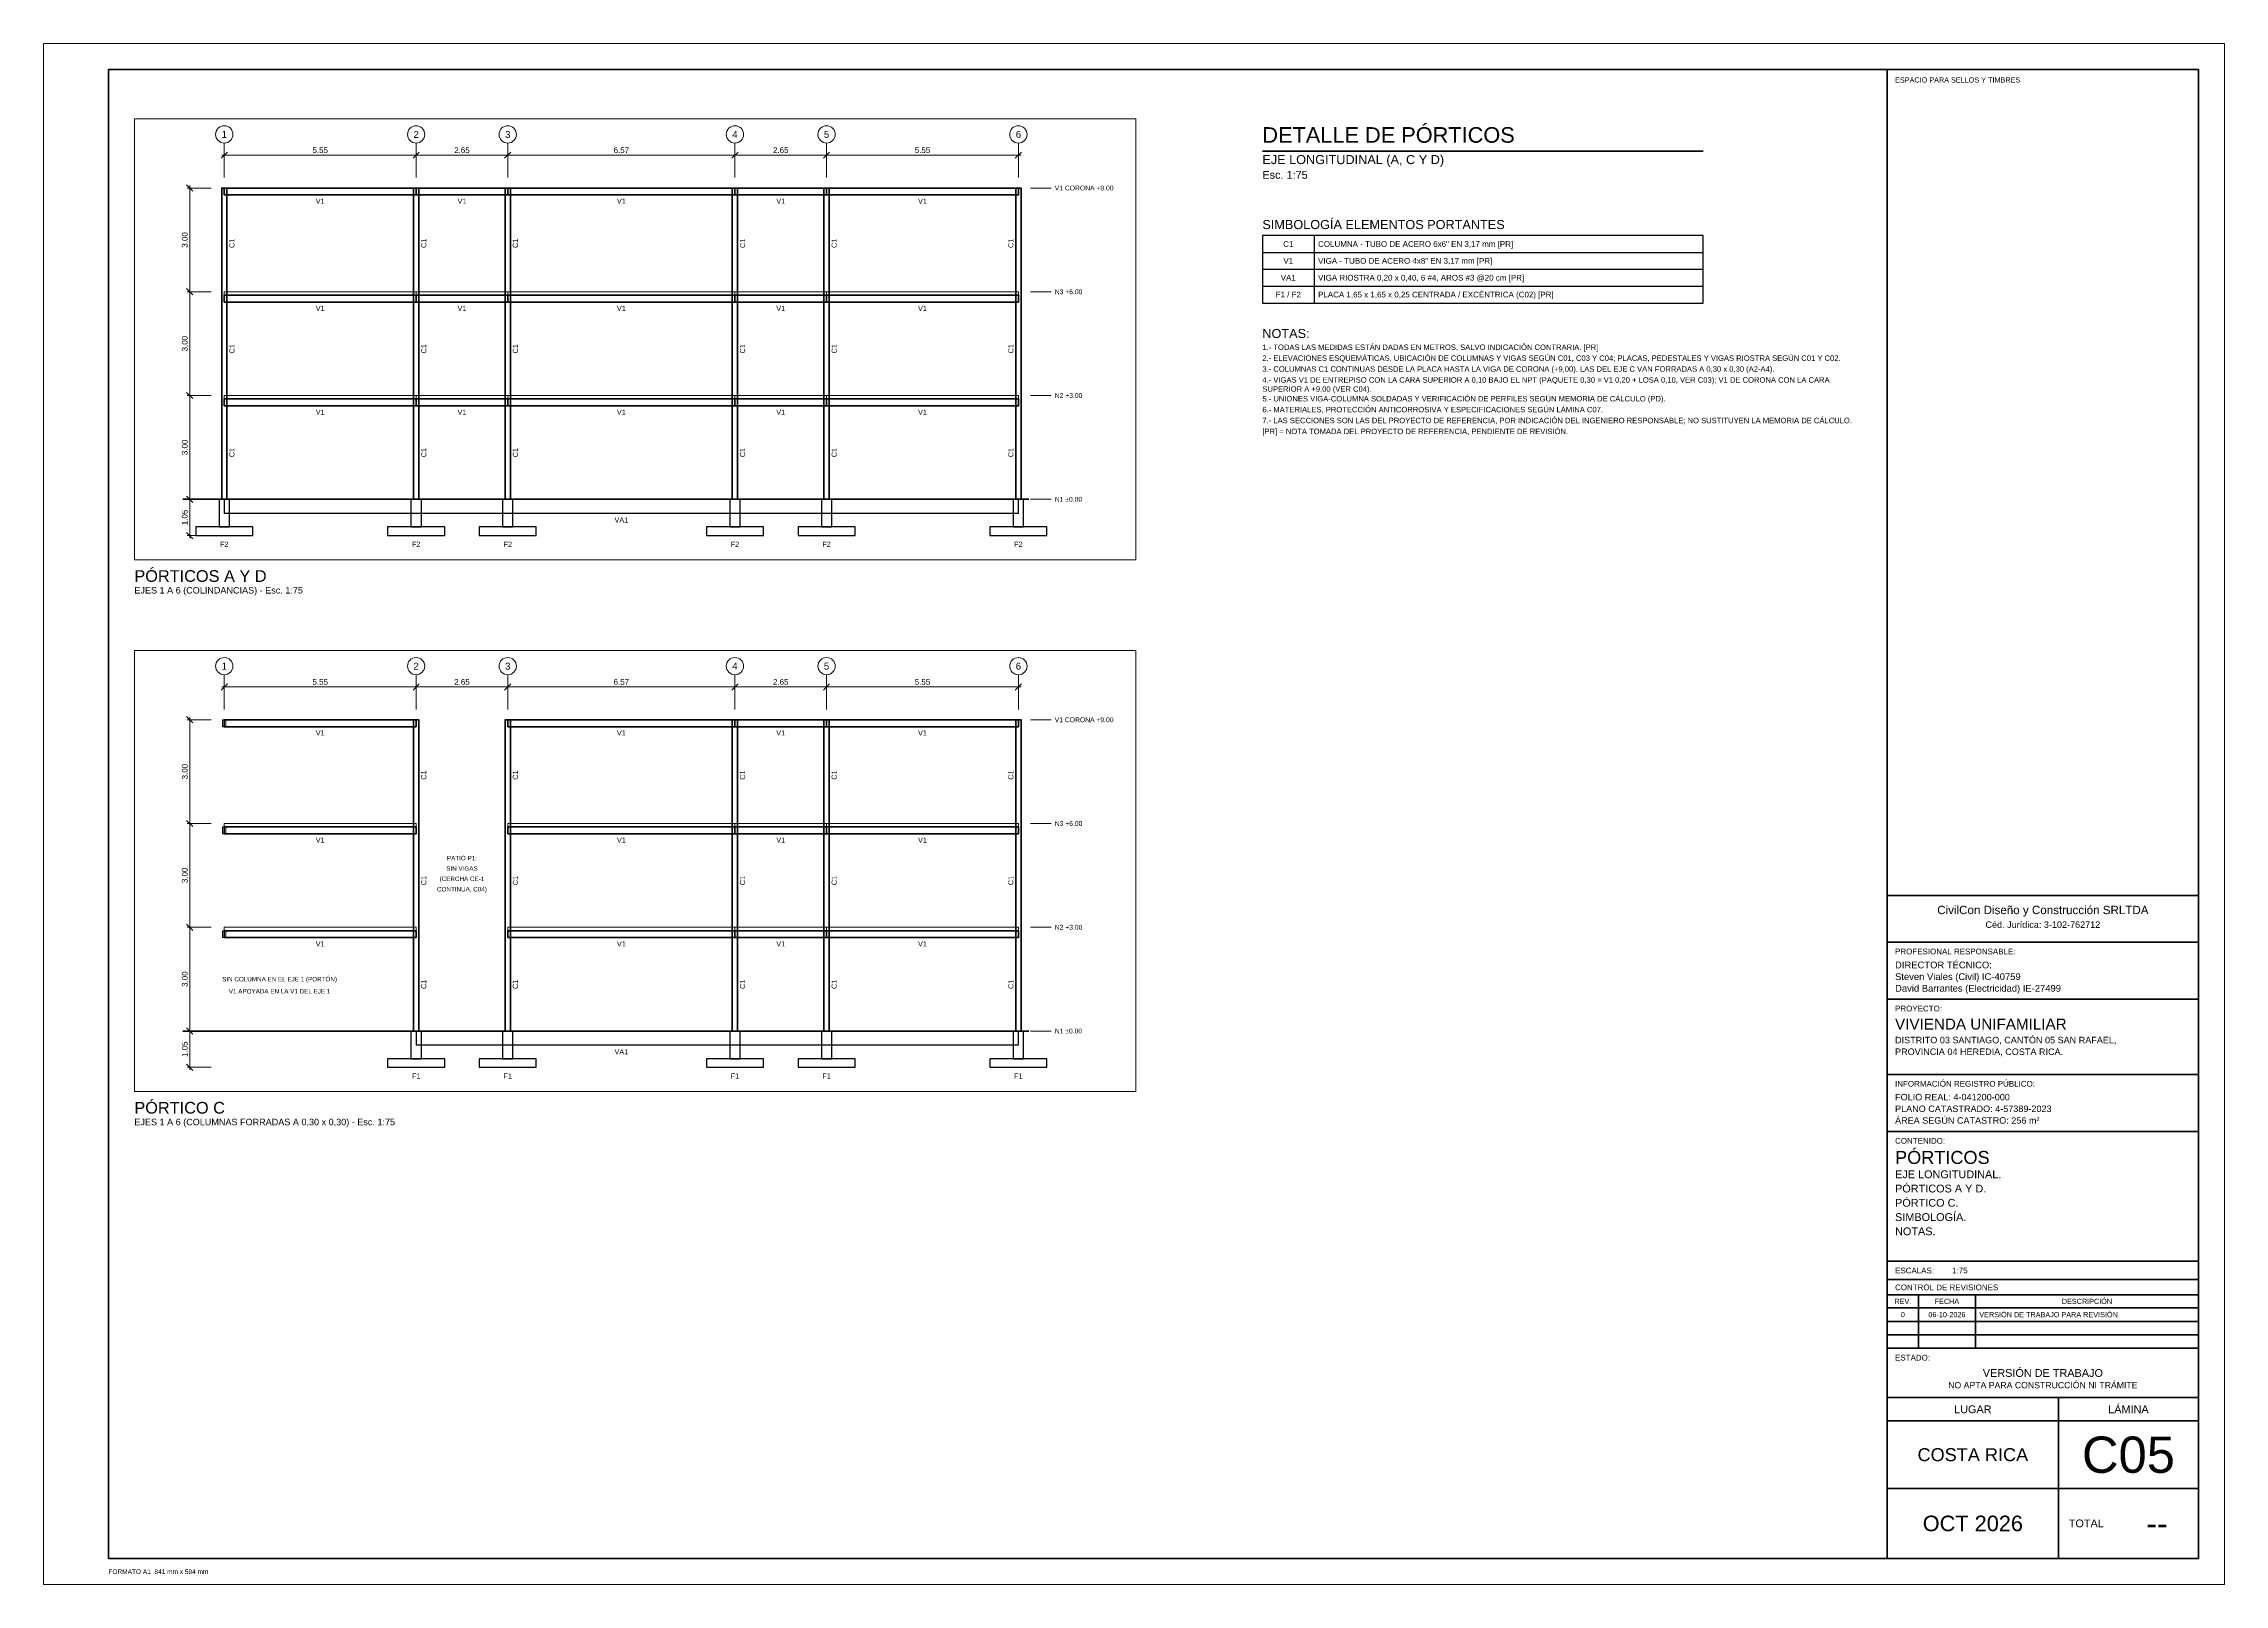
# Paper-space layout 'C05-PORTICOS' of a CAD drawing. Header units: metres, sheet in millimetres. Extents: x 0 to 841, y 0 to 594.
# The model-space entities are those that its viewports show. They can reach past a viewport. Long polylines and large blocks are cut down to what shows.
import ezdxf
from ezdxf.enums import TextEntityAlignment as Align

# ---------------------------------------------------------------- set-up
doc = ezdxf.new("R2010")
doc.units = ezdxf.units.M
doc.linetypes.add('DASHDOT', pattern=[3.556, 2.54, -0.508, 0, -0.508])
for name, color, linetype, lineweight in [('A-CAJETIN', 7, 'Continuous', 35), ('A-CAJETIN-TXT', 7, 'Continuous', 25), ('A-MARCO', 7, 'Continuous', 70), ('A-NOTAS', 7, 'Continuous', 18), ('A-TABLAS', 7, 'Continuous', 25), ('A-TEXTO', 7, 'Continuous', 18), ('A-TITULOS', 7, 'Continuous', 35), ('E-CIM', 7, 'Continuous', 25), ('E-COL', 7, 'Continuous', 35), ('E-COTA', 7, 'Continuous', 18), ('E-EJE', 8, 'DASHDOT', 13), ('E-LOSA', 8, 'Continuous', 18), ('E-REF', 8, 'Continuous', 18), ('E-TERRENO', 7, 'Continuous', 50), ('E-TXT', 7, 'Continuous', 18), ('E-VIGA', 7, 'Continuous', 35)]:
    doc.layers.add(name, color=color, linetype=linetype, lineweight=lineweight)
doc.layers.add('A-VIEWPORT', color=8, linetype='Continuous', lineweight=13, plot=False)
doc.styles.add('ARIAL', font='arial.ttf')
doc.dimstyles.new('COTA-75', dxfattribs={"dimtxt": 0.165, "dimasz": 0.09, "dimexe": 0.075, "dimexo": 0.075, "dimgap": 0.06, "dimtad": 1, "dimzin": 0, "dimdsep": 46, "dimtxsty": 'ARIAL', "dimtsz": 0.09, "dimcen": 2.5, "dimdle": 0.075, "dimclrd": 7, "dimclre": 7, "dimclrt": 7, "dimazin": 3, "dimtfac": 1, "dimtmove": 0, "dimatfit": 3, "dimlwd": 18, "dimlwe": 13})

# ---------------------------------------------------------------- blocks, each defined once
blk = doc.blocks.new('CAJETIN_A1')
for p, q in [((0, 255.6), (120, 255.6)), ((0, 237.6), (120, 237.6)), ((0, 215.6), (120, 215.6)), ((0, 186.6), (120, 186.6)), ((0, 164.6), (120, 164.6)), ((0, 114.6), (120, 114.6)), ((0, 107.6), (120, 107.6)), ((0, 101.6), (120, 101.6)), ((12, 101.6), (12, 81)), ((34, 101.6), (34, 81)), ((0, 96.6), (120, 96.6)), ((0, 91.4), (120, 91.4)), ((0, 86.2), (120, 86.2)), ((0, 81), (120, 81)), ((0, 62), (120, 62)), ((66, 62), (66, 0)), ((0, 53), (120, 53)), ((0, 27), (120, 27))]:
    blk.add_line(p, q)
blk.add_lwpolyline([(0, 0), (120, 0), (120, 574), (0, 574)], close=True)
at = {"style": 'ARIAL'}
for s, height, p in [('ESPACIO PARA SELLOS Y TIMBRES', 2, (3, 571)), ('PROFESIONAL RESPONSABLE:', 2.2, (3, 235.1)), ('PROYECTO:', 2.2, (3, 213.1)), ('INFORMACIÓN REGISTRO PÚBLICO:', 2.2, (3, 184.1)), ('CONTENIDO:', 2.2, (3, 162.1)), ('ESCALAS:', 2.2, (3, 112.1)), ('CONTROL DE REVISIONES', 2.2, (3, 105.6)), ('ESTADO:', 2.2, (3, 78.5))]:
    blk.add_text(s, height=height, dxfattribs=at).set_placement(p, align=Align.TOP_LEFT)
for s, height, p in [('REV.', 2, (6, 99.1)), ('FECHA', 2, (23, 99.1)), ('DESCRIPCIÓN', 2, (77, 99.1)), ('LUGAR', 3, (33, 57.5)), ('LÁMINA', 3, (93, 57.5))]:
    blk.add_text(s, height=height, dxfattribs=at).set_placement(p, align=Align.MIDDLE_CENTER)
blk.add_text('TOTAL', height=3, dxfattribs=at).set_placement((70, 13.5), align=Align.MIDDLE_LEFT)
for tag, height, p in [('EMPRESA_CED', 2.5, (60, 245.6)), ('EMPRESA', 3.2, (60, 251.6)), ('ESTADO_1', 3, (60, 73)), ('ESTADO_2', 2.4, (60, 68))]:
    blk.add_attdef(tag, text='', height=height, dxfattribs=at).set_placement(p, align=Align.TOP_CENTER)
for tag, height, p in [('PROF_1', 2.6, (3, 230.1)), ('PROF_2', 2.6, (3, 225.6)), ('PROF_3', 2.6, (3, 221.1)), ('PROYECTO', 4.2, (3, 208.1)), ('UBIC_1', 2.5, (3, 201.1)), ('UBIC_2', 2.5, (3, 196.6)), ('UBIC_3', 2.5, (3, 192.1)), ('REG_1', 2.5, (3, 179.1)), ('REG_2', 2.5, (3, 174.6)), ('REG_3', 2.5, (3, 170.1)), ('CONT_TIT', 5, (3, 157.1)), ('CONT_1', 3, (3, 149.6)), ('CONT_2', 3, (3, 144.1)), ('CONT_3', 3, (3, 138.6)), ('CONT_4', 3, (3, 133.1)), ('CONT_5', 3, (3, 127.6)), ('CONT_6', 3, (3, 122.1)), ('ESCALAS', 2.2, (25, 112.1))]:
    blk.add_attdef(tag, text='', height=height, dxfattribs=at).set_placement(p, align=Align.TOP_LEFT)
for tag, height, p in [('REV0_N', 2, (6, 94)), ('REV0_F', 2, (23, 94)), ('REV1_N', 2, (6, 88.8)), ('REV2_N', 2, (6, 83.6)), ('REV1_F', 2, (23, 88.8)), ('REV2_F', 2, (23, 83.6)), ('LUGAR', 5, (33, 40)), ('LAMINA', 14, (93, 40)), ('TOTAL', 9, (104, 13.5)), ('FECHA', 6, (33, 13.5))]:
    blk.add_attdef(tag, text='', height=height, dxfattribs=at).set_placement(p, align=Align.MIDDLE_CENTER)
for tag, p in [('REV0_D', (35.5, 94)), ('REV1_D', (35.5, 88.8)), ('REV2_D', (35.5, 83.6))]:
    blk.add_attdef(tag, text='', height=2, dxfattribs=at).set_placement(p, align=Align.MIDDLE_LEFT)

msp = doc.modelspace()

# ---------------------------------------------------------------- linework, layer by layer
at = {"layer": 'E-CIM'}
for points in [[(1.985, -0.8), (2.285, -0.8), (2.285, 0), (1.985, 0)], [(2.135, -0.4), (25.105, -0.4), (25.105, 0), (2.135, 0)], [(7.535, -0.8), (7.835, -0.8), (7.835, 0), (7.535, 0)], [(10.185, -0.8), (10.485, -0.8), (10.485, 0), (10.185, 0)], [(16.755, -0.8), (17.055, -0.8), (17.055, 0), (16.755, 0)], [(19.405, -0.8), (19.705, -0.8), (19.705, 0), (19.405, 0)], [(24.955, -0.8), (25.255, -0.8), (25.255, 0), (24.955, 0)], [(1.31, -1.05), (2.96, -1.05), (2.96, -0.8), (1.31, -0.8)], [(6.86, -1.05), (8.51, -1.05), (8.51, -0.8), (6.86, -0.8)], [(9.51, -1.05), (11.16, -1.05), (11.16, -0.8), (9.51, -0.8)], [(16.08, -1.05), (17.73, -1.05), (17.73, -0.8), (16.08, -0.8)], [(18.73, -1.05), (20.38, -1.05), (20.38, -0.8), (18.73, -0.8)], [(24.28, -1.05), (25.93, -1.05), (25.93, -0.8), (24.28, -0.8)], [(7.535, -16.8), (7.835, -16.8), (7.835, -16), (7.535, -16)], [(7.685, -16.4), (25.105, -16.4), (25.105, -16), (7.685, -16)], [(10.185, -16.8), (10.485, -16.8), (10.485, -16), (10.185, -16)], [(16.755, -16.8), (17.055, -16.8), (17.055, -16), (16.755, -16)], [(19.405, -16.8), (19.705, -16.8), (19.705, -16), (19.405, -16)], [(24.955, -16.8), (25.255, -16.8), (25.255, -16), (24.955, -16)], [(6.86, -17.05), (8.51, -17.05), (8.51, -16.8), (6.86, -16.8)], [(9.51, -17.05), (11.16, -17.05), (11.16, -16.8), (9.51, -16.8)], [(16.08, -17.05), (17.73, -17.05), (17.73, -16.8), (16.08, -16.8)], [(18.73, -17.05), (20.38, -17.05), (20.38, -16.8), (18.73, -16.8)], [(24.28, -17.05), (25.93, -17.05), (25.93, -16.8), (24.28, -16.8)]]:
    msp.add_lwpolyline(points, close=True, dxfattribs=at)
at = {"layer": 'E-COL'}
for points in [[(2.06, 0), (2.21, 0), (2.21, 9), (2.06, 9)], [(7.61, 0), (7.76, 0), (7.76, 9), (7.61, 9)], [(10.26, 0), (10.41, 0), (10.41, 9), (10.26, 9)], [(16.83, 0), (16.98, 0), (16.98, 9), (16.83, 9)], [(19.48, 0), (19.63, 0), (19.63, 9), (19.48, 9)], [(25.03, 0), (25.18, 0), (25.18, 9), (25.03, 9)], [(7.61, -16), (7.76, -16), (7.76, -7), (7.61, -7)], [(10.26, -16), (10.41, -16), (10.41, -7), (10.26, -7)], [(16.83, -16), (16.98, -16), (16.98, -7), (16.83, -7)], [(19.48, -16), (19.63, -16), (19.63, -7), (19.48, -7)], [(25.03, -16), (25.18, -16), (25.18, -7), (25.03, -7)]]:
    msp.add_lwpolyline(points, close=True, dxfattribs=at)
at = {"layer": 'E-EJE'}
for p, q in [((2.135, 9.3), (2.135, 10.3)), ((7.685, 9.3), (7.685, 10.3)), ((10.335, 9.3), (10.335, 10.3)), ((16.905, 9.3), (16.905, 10.3)), ((19.555, 9.3), (19.555, 10.3)), ((25.105, 9.3), (25.105, 10.3)), ((2.135, -6.7), (2.135, -5.7)), ((7.685, -6.7), (7.685, -5.7)), ((10.335, -6.7), (10.335, -5.7)), ((16.905, -6.7), (16.905, -5.7)), ((19.555, -6.7), (19.555, -5.7)), ((25.105, -6.7), (25.105, -5.7))]:
    msp.add_line(p, q, dxfattribs=at)
at = {"layer": 'E-LOSA'}
for points in [[(2.135, 5.9), (7.685, 5.9), (7.685, 6), (2.135, 6)], [(7.685, 5.9), (10.335, 5.9), (10.335, 6), (7.685, 6)], [(10.335, 5.9), (16.905, 5.9), (16.905, 6), (10.335, 6)], [(16.905, 5.9), (19.555, 5.9), (19.555, 6), (16.905, 6)], [(19.555, 5.9), (25.105, 5.9), (25.105, 6), (19.555, 6)], [(2.135, 2.9), (7.685, 2.9), (7.685, 3), (2.135, 3)], [(7.685, 2.9), (10.335, 2.9), (10.335, 3), (7.685, 3)], [(10.335, 2.9), (16.905, 2.9), (16.905, 3), (10.335, 3)], [(16.905, 2.9), (19.555, 2.9), (19.555, 3), (16.905, 3)], [(19.555, 2.9), (25.105, 2.9), (25.105, 3), (19.555, 3)], [(2.135, -10.1), (7.685, -10.1), (7.685, -10), (2.135, -10)], [(10.335, -10.1), (16.905, -10.1), (16.905, -10), (10.335, -10)], [(16.905, -10.1), (19.555, -10.1), (19.555, -10), (16.905, -10)], [(19.555, -10.1), (25.105, -10.1), (25.105, -10), (19.555, -10)], [(2.135, -13.1), (7.685, -13.1), (7.685, -13), (2.135, -13)], [(10.335, -13.1), (16.905, -13.1), (16.905, -13), (10.335, -13)], [(16.905, -13.1), (19.555, -13.1), (19.555, -13), (16.905, -13)], [(19.555, -13.1), (25.105, -13.1), (25.105, -13), (19.555, -13)]]:
    msp.add_lwpolyline(points, close=True, dxfattribs=at)
at = {"layer": 'E-REF'}
for points in [[(2.085, -7.2), (2.185, -7.2), (2.185, -7), (2.085, -7)], [(2.085, -10.3), (2.185, -10.3), (2.185, -10.1), (2.085, -10.1)], [(2.085, -13.3), (2.185, -13.3), (2.185, -13.1), (2.085, -13.1)]]:
    msp.add_lwpolyline(points, close=True, dxfattribs=at)
at = {"layer": 'E-TERRENO'}
for p, q in [((0.935, 0), (25.405, 0)), ((0.935, -16), (25.405, -16))]:
    msp.add_line(p, q, dxfattribs=at)
at = {"layer": 'E-TXT'}
for p, q in [((25.455, 9), (26.055, 9)), ((25.455, 6), (26.055, 6)), ((25.455, 3), (26.055, 3)), ((25.455, 0), (26.055, 0)), ((25.455, -7), (26.055, -7)), ((25.455, -10), (26.055, -10)), ((25.455, -13), (26.055, -13)), ((25.455, -16), (26.055, -16))]:
    msp.add_line(p, q, dxfattribs=at)
for centre in [(2.135, 10.55), (7.685, 10.55), (10.335, 10.55), (16.905, 10.55), (19.555, 10.55), (25.105, 10.55), (2.135, -5.45), (7.685, -5.45), (10.335, -5.45), (16.905, -5.45), (19.555, -5.45), (25.105, -5.45)]:
    msp.add_circle(centre, 0.25, dxfattribs=at)
at = {"layer": 'E-VIGA'}
for points in [[(2.135, 8.8), (7.685, 8.8), (7.685, 9), (2.135, 9)], [(7.685, 8.8), (10.335, 8.8), (10.335, 9), (7.685, 9)], [(10.335, 8.8), (16.905, 8.8), (16.905, 9), (10.335, 9)], [(16.905, 8.8), (19.555, 8.8), (19.555, 9), (16.905, 9)], [(19.555, 8.8), (25.105, 8.8), (25.105, 9), (19.555, 9)], [(2.135, 5.7), (7.685, 5.7), (7.685, 5.9), (2.135, 5.9)], [(7.685, 5.7), (10.335, 5.7), (10.335, 5.9), (7.685, 5.9)], [(10.335, 5.7), (16.905, 5.7), (16.905, 5.9), (10.335, 5.9)], [(16.905, 5.7), (19.555, 5.7), (19.555, 5.9), (16.905, 5.9)], [(19.555, 5.7), (25.105, 5.7), (25.105, 5.9), (19.555, 5.9)], [(2.135, 2.7), (7.685, 2.7), (7.685, 2.9), (2.135, 2.9)], [(7.685, 2.7), (10.335, 2.7), (10.335, 2.9), (7.685, 2.9)], [(10.335, 2.7), (16.905, 2.7), (16.905, 2.9), (10.335, 2.9)], [(16.905, 2.7), (19.555, 2.7), (19.555, 2.9), (16.905, 2.9)], [(19.555, 2.7), (25.105, 2.7), (25.105, 2.9), (19.555, 2.9)], [(2.135, -7.2), (7.685, -7.2), (7.685, -7), (2.135, -7)], [(10.335, -7.2), (16.905, -7.2), (16.905, -7), (10.335, -7)], [(16.905, -7.2), (19.555, -7.2), (19.555, -7), (16.905, -7)], [(19.555, -7.2), (25.105, -7.2), (25.105, -7), (19.555, -7)], [(2.135, -10.3), (7.685, -10.3), (7.685, -10.1), (2.135, -10.1)], [(10.335, -10.3), (16.905, -10.3), (16.905, -10.1), (10.335, -10.1)], [(16.905, -10.3), (19.555, -10.3), (19.555, -10.1), (16.905, -10.1)], [(19.555, -10.3), (25.105, -10.3), (25.105, -10.1), (19.555, -10.1)], [(2.135, -13.3), (7.685, -13.3), (7.685, -13.1), (2.135, -13.1)], [(10.335, -13.3), (16.905, -13.3), (16.905, -13.1), (10.335, -13.1)], [(16.905, -13.3), (19.555, -13.3), (19.555, -13.1), (16.905, -13.1)], [(19.555, -13.3), (25.105, -13.3), (25.105, -13.1), (19.555, -13.1)]]:
    msp.add_lwpolyline(points, close=True, dxfattribs=at)

# ---------------------------------------------------------------- texts
at = {"layer": 'E-TXT', "style": 'ARIAL'}
for s, height, p in [('1', 0.2, (2.135, 10.55)), ('2', 0.2, (7.685, 10.55)), ('3', 0.2, (10.335, 10.55)), ('4', 0.2, (16.905, 10.55)), ('5', 0.2, (19.555, 10.55)), ('6', 0.2, (25.105, 10.55)), ('V1', 0.15, (4.91, 8.62)), ('V1', 0.15, (9.01, 8.62)), ('V1', 0.15, (13.62, 8.62)), ('V1', 0.15, (18.23, 8.62)), ('V1', 0.15, (22.33, 8.62)), ('V1', 0.15, (4.91, 5.52)), ('V1', 0.15, (9.01, 5.52)), ('V1', 0.15, (13.62, 5.52)), ('V1', 0.15, (18.23, 5.52)), ('V1', 0.15, (22.33, 5.52)), ('V1', 0.15, (4.91, 2.52)), ('V1', 0.15, (9.01, 2.52)), ('V1', 0.15, (13.62, 2.52)), ('V1', 0.15, (18.23, 2.52)), ('V1', 0.15, (22.33, 2.52)), ('VA1', 0.15, (13.62, -0.6)), ('F2', 0.15, (2.135, -1.3)), ('F2', 0.15, (7.685, -1.3)), ('F2', 0.15, (10.335, -1.3)), ('F2', 0.15, (16.905, -1.3)), ('F2', 0.15, (19.555, -1.3)), ('F2', 0.15, (25.105, -1.3)), ('1', 0.2, (2.135, -5.45)), ('2', 0.2, (7.685, -5.45)), ('3', 0.2, (10.335, -5.45)), ('4', 0.2, (16.905, -5.45)), ('5', 0.2, (19.555, -5.45)), ('6', 0.2, (25.105, -5.45)), ('V1', 0.15, (4.91, -7.38)), ('V1', 0.15, (13.62, -7.38)), ('V1', 0.15, (18.23, -7.38)), ('V1', 0.15, (22.33, -7.38)), ('V1', 0.15, (4.91, -10.48)), ('V1', 0.15, (13.62, -10.48)), ('V1', 0.15, (18.23, -10.48)), ('V1', 0.15, (22.33, -10.48)), ('SIN VIGAS', 0.13, (9.01, -11.3)), ('PATIO P1:', 0.13, (9.01, -11)), ('CONTINUA, C04)', 0.13, (9.01, -11.9)), ('(CERCHA CE-1', 0.13, (9.01, -11.6)), ('V1', 0.15, (4.91, -13.48)), ('V1', 0.15, (13.62, -13.48)), ('V1', 0.15, (18.23, -13.48)), ('V1', 0.15, (22.33, -13.48)), ('SIN COLUMNA EN EL EJE 1 (PORTÓN)', 0.13, (3.735, -14.5)), ('V1 APOYADA EN LA V1 DEL EJE 1', 0.13, (3.735, -14.85)), ('VA1', 0.15, (13.62, -16.6)), ('F1', 0.15, (7.685, -17.3)), ('F1', 0.15, (10.335, -17.3)), ('F1', 0.15, (16.905, -17.3)), ('F1', 0.15, (19.555, -17.3)), ('F1', 0.15, (25.105, -17.3))]:
    msp.add_text(s, height=height, dxfattribs=at).set_placement(p, align=Align.MIDDLE_CENTER)
for s, p in [('V1 CORONA +9.00', (26.155, 9)), ('N3 +6.00', (26.155, 6)), ('N2 +3.00', (26.155, 3)), ('N1 ±0.00', (26.155, 0)), ('V1 CORONA +9.00', (26.155, -7)), ('N3 +6.00', (26.155, -10)), ('N2 +3.00', (26.155, -13)), ('N1 ±0.00', (26.155, -16))]:
    msp.add_text(s, height=0.14, dxfattribs=at).set_placement(p, align=Align.MIDDLE_LEFT)
for p in [(2.355, 7.4), (7.905, 7.4), (10.555, 7.4), (17.125, 7.4), (19.775, 7.4), (24.885, 7.4), (2.355, 4.35), (7.905, 4.35), (10.555, 4.35), (17.125, 4.35), (19.775, 4.35), (24.885, 4.35), (2.355, 1.35), (7.905, 1.35), (10.555, 1.35), (17.125, 1.35), (19.775, 1.35), (24.885, 1.35), (7.905, -8.6), (10.555, -8.6), (17.125, -8.6), (19.775, -8.6), (24.885, -8.6), (7.905, -11.65), (10.555, -11.65), (17.125, -11.65), (19.775, -11.65), (24.885, -11.65), (7.905, -14.65), (10.555, -14.65), (17.125, -14.65), (19.775, -14.65), (24.885, -14.65)]:
    msp.add_text('C1', height=0.15, rotation=90, dxfattribs=at).set_placement(p, align=Align.MIDDLE_CENTER)

# ---------------------------------------------------------------- dimensions: what is measured, and where the dimension line sits
at = {"layer": 'E-COTA'}
for base, p1, p2, text in [((2.135, 9.95), (2.135, 9.3), (7.685, 9.3), '5.55'), ((7.685, 9.95), (7.685, 9.3), (10.335, 9.3), '2.65'), ((10.335, 9.95), (10.335, 9.3), (16.905, 9.3), '6.57'), ((16.905, 9.95), (16.905, 9.3), (19.555, 9.3), '2.65'), ((19.555, 9.95), (19.555, 9.3), (25.105, 9.3), '5.55'), ((2.135, -6.05), (2.135, -6.7), (7.685, -6.7), '5.55'), ((7.685, -6.05), (7.685, -6.7), (10.335, -6.7), '2.65'), ((10.335, -6.05), (10.335, -6.7), (16.905, -6.7), '6.57'), ((16.905, -6.05), (16.905, -6.7), (19.555, -6.7), '2.65'), ((19.555, -6.05), (19.555, -6.7), (25.105, -6.7), '5.55')]:
    msp.add_linear_dim(base=base, p1=p1, p2=p2, text=text, dimstyle='COTA-75', dxfattribs=at).render()
for base, p1, p2, text in [((1.135, 6), (1.835, 6), (1.835, 9), '3.00'), ((1.135, 3), (1.835, 3), (1.835, 6), '3.00'), ((1.135, 0), (1.835, 0), (1.835, 3), '3.00'), ((1.135, -1.05), (1.835, -1.05), (1.835, 0), '1.05'), ((1.135, -10), (1.835, -10), (1.835, -7), '3.00'), ((1.135, -13), (1.835, -13), (1.835, -10), '3.00'), ((1.135, -16), (1.835, -16), (1.835, -13), '3.00'), ((1.135, -17.05), (1.835, -17.05), (1.835, -16), '1.05')]:
    msp.add_linear_dim(base=base, p1=p1, p2=p2, angle=90, text=text, dimstyle='COTA-75', dxfattribs=at).render()

psp = doc.layouts.new('C05-PORTICOS')

# ---------------------------------------------------------------- linework, layer by layer
at = {"layer": 'A-MARCO'}
psp.add_lwpolyline([(25, 10), (831, 10), (831, 584), (25, 584)], close=True, dxfattribs=at)
at = {"layer": 'A-TABLAS'}
for p, q in [((470, 513.5), (640, 513.5)), ((490, 520), (490, 513.5)), ((490, 513.5), (490, 507)), ((470, 507), (640, 507)), ((490, 507), (490, 500.5)), ((470, 500.5), (640, 500.5)), ((490, 500.5), (490, 494))]:
    psp.add_line(p, q, dxfattribs=at)
psp.add_lwpolyline([(470, 494), (640, 494), (640, 520), (470, 520)], close=True, dxfattribs=at)
at = {"layer": 'A-TITULOS'}
psp.add_line((470, 552.5), (640, 552.5), dxfattribs=at)
at = {"layer": 'A-VIEWPORT'}
psp.add_lwpolyline([(0, 0), (841, 0), (841, 594), (0, 594)], close=True, dxfattribs=at)

# ---------------------------------------------------------------- block references
at = {"layer": 'A-CAJETIN'}
ref = psp.add_blockref('CAJETIN_A1', (711, 10), dxfattribs=at)
ref.add_attrib('EMPRESA', 'CivilCon Diseño y Construcción SRLTDA', dxfattribs={"layer": 'A-CAJETIN-TXT', "height": 3.2, "style": 'ARIAL'}).set_placement((771, 261.6), align=Align.TOP_CENTER)
ref.add_attrib('EMPRESA_CED', 'Céd. Jurídica: 3-102-762712', dxfattribs={"layer": 'A-CAJETIN-TXT', "height": 2.5, "style": 'ARIAL'}).set_placement((771, 255.6), align=Align.TOP_CENTER)
ref.add_attrib('PROF_1', 'DIRECTOR TÉCNICO:', dxfattribs={"layer": 'A-CAJETIN-TXT', "height": 2.6, "style": 'ARIAL'}).set_placement((714, 240.1), align=Align.TOP_LEFT)
ref.add_attrib('PROF_2', 'Steven Viales (Civil) IC-40759', dxfattribs={"layer": 'A-CAJETIN-TXT', "height": 2.6, "style": 'ARIAL'}).set_placement((714, 235.6), align=Align.TOP_LEFT)
ref.add_attrib('PROF_3', 'David Barrantes (Electricidad) IE-27499', dxfattribs={"layer": 'A-CAJETIN-TXT', "height": 2.6, "style": 'ARIAL'}).set_placement((714, 231.1), align=Align.TOP_LEFT)
ref.add_attrib('PROYECTO', 'VIVIENDA UNIFAMILIAR', dxfattribs={"layer": 'A-CAJETIN-TXT', "height": 4.2, "style": 'ARIAL'}).set_placement((714, 218.1), align=Align.TOP_LEFT)
ref.add_attrib('UBIC_1', 'DISTRITO 03 SANTIAGO, CANTÓN 05 SAN RAFAEL,', dxfattribs={"layer": 'A-CAJETIN-TXT', "height": 2.5, "style": 'ARIAL'}).set_placement((714, 211.1), align=Align.TOP_LEFT)
ref.add_attrib('UBIC_2', 'PROVINCIA 04 HEREDIA, COSTA RICA.', dxfattribs={"layer": 'A-CAJETIN-TXT', "height": 2.5, "style": 'ARIAL'}).set_placement((714, 206.6), align=Align.TOP_LEFT)
ref.add_attrib('REG_1', 'FOLIO REAL: 4-041200-000', dxfattribs={"layer": 'A-CAJETIN-TXT', "height": 2.5, "style": 'ARIAL'}).set_placement((714, 189.1), align=Align.TOP_LEFT)
ref.add_attrib('REG_2', 'PLANO CATASTRADO: 4-57389-2023', dxfattribs={"layer": 'A-CAJETIN-TXT', "height": 2.5, "style": 'ARIAL'}).set_placement((714, 184.6), align=Align.TOP_LEFT)
ref.add_attrib('REG_3', 'ÁREA SEGÚN CATASTRO: 256 m²', dxfattribs={"layer": 'A-CAJETIN-TXT', "height": 2.5, "style": 'ARIAL'}).set_placement((714, 180.1), align=Align.TOP_LEFT)
ref.add_attrib('CONT_TIT', 'PÓRTICOS', dxfattribs={"layer": 'A-CAJETIN-TXT', "height": 5, "style": 'ARIAL'}).set_placement((714, 167.1), align=Align.TOP_LEFT)
ref.add_attrib('CONT_1', 'EJE LONGITUDINAL.', dxfattribs={"layer": 'A-CAJETIN-TXT', "height": 3, "style": 'ARIAL'}).set_placement((714, 159.6), align=Align.TOP_LEFT)
ref.add_attrib('CONT_2', 'PÓRTICOS A Y D.', dxfattribs={"layer": 'A-CAJETIN-TXT', "height": 3, "style": 'ARIAL'}).set_placement((714, 154.1), align=Align.TOP_LEFT)
ref.add_attrib('CONT_3', 'PÓRTICO C.', dxfattribs={"layer": 'A-CAJETIN-TXT', "height": 3, "style": 'ARIAL'}).set_placement((714, 148.6), align=Align.TOP_LEFT)
ref.add_attrib('CONT_4', 'SIMBOLOGÍA.', dxfattribs={"layer": 'A-CAJETIN-TXT', "height": 3, "style": 'ARIAL'}).set_placement((714, 143.1), align=Align.TOP_LEFT)
ref.add_attrib('CONT_5', 'NOTAS.', dxfattribs={"layer": 'A-CAJETIN-TXT', "height": 3, "style": 'ARIAL'}).set_placement((714, 137.6), align=Align.TOP_LEFT)
ref.add_attrib('ESCALAS', '1:75', dxfattribs={"layer": 'A-CAJETIN-TXT', "height": 2.2, "style": 'ARIAL'}).set_placement((736, 122.1), align=Align.TOP_LEFT)
ref.add_attrib('REV0_N', '0', dxfattribs={"layer": 'A-CAJETIN-TXT', "height": 2, "style": 'ARIAL'}).set_placement((717, 104), align=Align.MIDDLE_CENTER)
ref.add_attrib('REV0_F', '06-10-2026', dxfattribs={"layer": 'A-CAJETIN-TXT', "height": 2, "style": 'ARIAL'}).set_placement((734, 104), align=Align.MIDDLE_CENTER)
ref.add_attrib('REV0_D', 'VERSIÓN DE TRABAJO PARA REVISIÓN', dxfattribs={"layer": 'A-CAJETIN-TXT', "height": 2, "style": 'ARIAL'}).set_placement((746.5, 104), align=Align.MIDDLE_LEFT)
ref.add_attrib('ESTADO_1', 'VERSIÓN DE TRABAJO', dxfattribs={"layer": 'A-CAJETIN-TXT', "height": 3, "style": 'ARIAL'}).set_placement((771, 83), align=Align.TOP_CENTER)
ref.add_attrib('ESTADO_2', 'NO APTA PARA CONSTRUCCIÓN NI TRÁMITE', dxfattribs={"layer": 'A-CAJETIN-TXT', "height": 2.4, "style": 'ARIAL'}).set_placement((771, 78), align=Align.TOP_CENTER)
ref.add_attrib('LUGAR', 'COSTA RICA', dxfattribs={"layer": 'A-CAJETIN-TXT', "height": 5, "style": 'ARIAL'}).set_placement((744, 50), align=Align.MIDDLE_CENTER)
ref.add_attrib('LAMINA', 'C05', dxfattribs={"layer": 'A-CAJETIN-TXT', "height": 14, "style": 'ARIAL'}).set_placement((804, 50), align=Align.MIDDLE_CENTER)
ref.add_attrib('FECHA', 'OCT 2026', dxfattribs={"layer": 'A-CAJETIN-TXT', "height": 6, "style": 'ARIAL'}).set_placement((744, 23.5), align=Align.MIDDLE_CENTER)
ref.add_attrib('TOTAL', '--', dxfattribs={"layer": 'A-CAJETIN-TXT', "height": 9, "style": 'ARIAL'}).set_placement((815, 23.5), align=Align.MIDDLE_CENTER)

# ---------------------------------------------------------------- texts
at = {"layer": 'A-NOTAS', "char_height": 2.1, "width": 225, "attachment_point": 1, "style": 'ARIAL'}
for s, insert in [('2.- ELEVACIONES ESQUEMÁTICAS. UBICACIÓN DE COLUMNAS Y VIGAS SEGÚN C01, C03 Y C04; PLACAS, PEDESTALES Y VIGAS RIOSTRA SEGÚN C01 Y C02.', (470, 473.8)), ('1.- TODAS LAS MEDIDAS ESTÁN DADAS EN METROS, SALVO INDICACIÓN CONTRARIA. [PR]', (470, 478)), ('4.- VIGAS V1 DE ENTREPISO CON LA CARA SUPERIOR A 0,10 BAJO EL NPT (PAQUETE 0,30 = V1 0,20 + LOSA 0,10, VER C03); V1 DE CORONA CON LA CARA SUPERIOR A +9,00 (VER C04).', (470, 465.4)), ('3.- COLUMNAS C1 CONTINUAS DESDE LA PLACA HASTA LA VIGA DE CORONA (+9,00). LAS DEL EJE C VAN FORRADAS A 0,30 x 0,30 (A2-A4).', (470, 469.6)), ('5.- UNIONES VIGA-COLUMNA SOLDADAS Y VERIFICACIÓN DE PERFILES SEGÚN MEMORIA DE CÁLCULO (PD).', (470, 458.155)), ('6.- MATERIALES, PROTECCIÓN ANTICORROSIVA Y ESPECIFICACIONES SEGÚN LÁMINA C07.', (470, 453.955)), ('7.- LAS SECCIONES SON LAS DEL PROYECTO DE REFERENCIA, POR INDICACIÓN DEL INGENIERO RESPONSABLE; NO SUSTITUYEN LA MEMORIA DE CÁLCULO.', (470, 449.755)), ('[PR] = NOTA TOMADA DEL PROYECTO DE REFERENCIA, PENDIENTE DE REVISIÓN.', (470, 445.555))]:
    psp.add_mtext(s, dxfattribs=dict(at, insert=insert))
at = {"layer": 'A-TEXTO', "style": 'ARIAL'}
for s, height, p in [('EJE LONGITUDINAL (A, C Y D)', 3.5, (470, 546.5)), ('Esc. 1:75', 3, (470, 541))]:
    psp.add_text(s, height=height, dxfattribs=at).set_placement(p, align=Align.BOTTOM_LEFT)
for s, p in [('C1', (480, 516.75)), ('VA1', (480, 503.75)), ('V1', (480, 510.25)), ('F1 / F2', (480, 497.25))]:
    psp.add_text(s, height=2.2, dxfattribs=at).set_placement(p, align=Align.MIDDLE_CENTER)
for s, p in [('COLUMNA - TUBO DE ACERO 6x6" EN 3,17 mm [PR]', (491.5, 516.75)), ('VIGA - TUBO DE ACERO 4x8" EN 3,17 mm [PR]', (491.5, 510.25)), ('VIGA RIOSTRA 0,20 x 0,40, 6 #4, AROS #3 @20 cm [PR]', (491.5, 503.75)), ('PLACA 1,65 x 1,65 x 0,25 CENTRADA / EXCÉNTRICA (C02) [PR]', (491.5, 497.25))]:
    psp.add_text(s, height=2.2, dxfattribs=at).set_placement(p, align=Align.MIDDLE_LEFT)
for s, p in [('EJES 1 A 6 (COLINDANCIAS) - Esc. 1:75', (35, 384.5)), ('EJES 1 A 6 (COLUMNAS FORRADAS A 0,30 x 0,30) - Esc. 1:75', (35, 179.5))]:
    psp.add_text(s, height=2.5, dxfattribs=at).set_placement(p, align=Align.TOP_LEFT)
psp.add_text('FORMATO A1  841 mm x 594 mm', height=1.8, dxfattribs=at).set_placement((25, 4))
at = {"layer": 'A-TITULOS', "style": 'ARIAL'}
psp.add_text('DETALLE DE PÓRTICOS', height=6, dxfattribs=at).set_placement((470, 554), align=Align.BOTTOM_LEFT)
for s, height, p in [('SIMBOLOGÍA ELEMENTOS PORTANTES', 3.5, (470, 526)), ('NOTAS:', 3.5, (470, 484)), ('PÓRTICOS A Y D', 4.5, (35, 391)), ('PÓRTICO C', 4.5, (35, 186))]:
    psp.add_text(s, height=height, dxfattribs=at).set_placement(p, align=Align.TOP_LEFT)

# ---------------------------------------------------------------- viewports
at = {"layer": 'A-VIEWPORT'}
psp.add_viewport(center=(228.133, 480), size=(386.267, 170), view_center_point=(14.02, 4.625), view_height=12.75, dxfattribs=at)
psp.add_viewport(center=(228.133, 275), size=(386.267, 170), view_center_point=(14.02, -11.375), view_height=12.75, status=3, dxfattribs=at)

doc.saveas('drawing.dxf')
